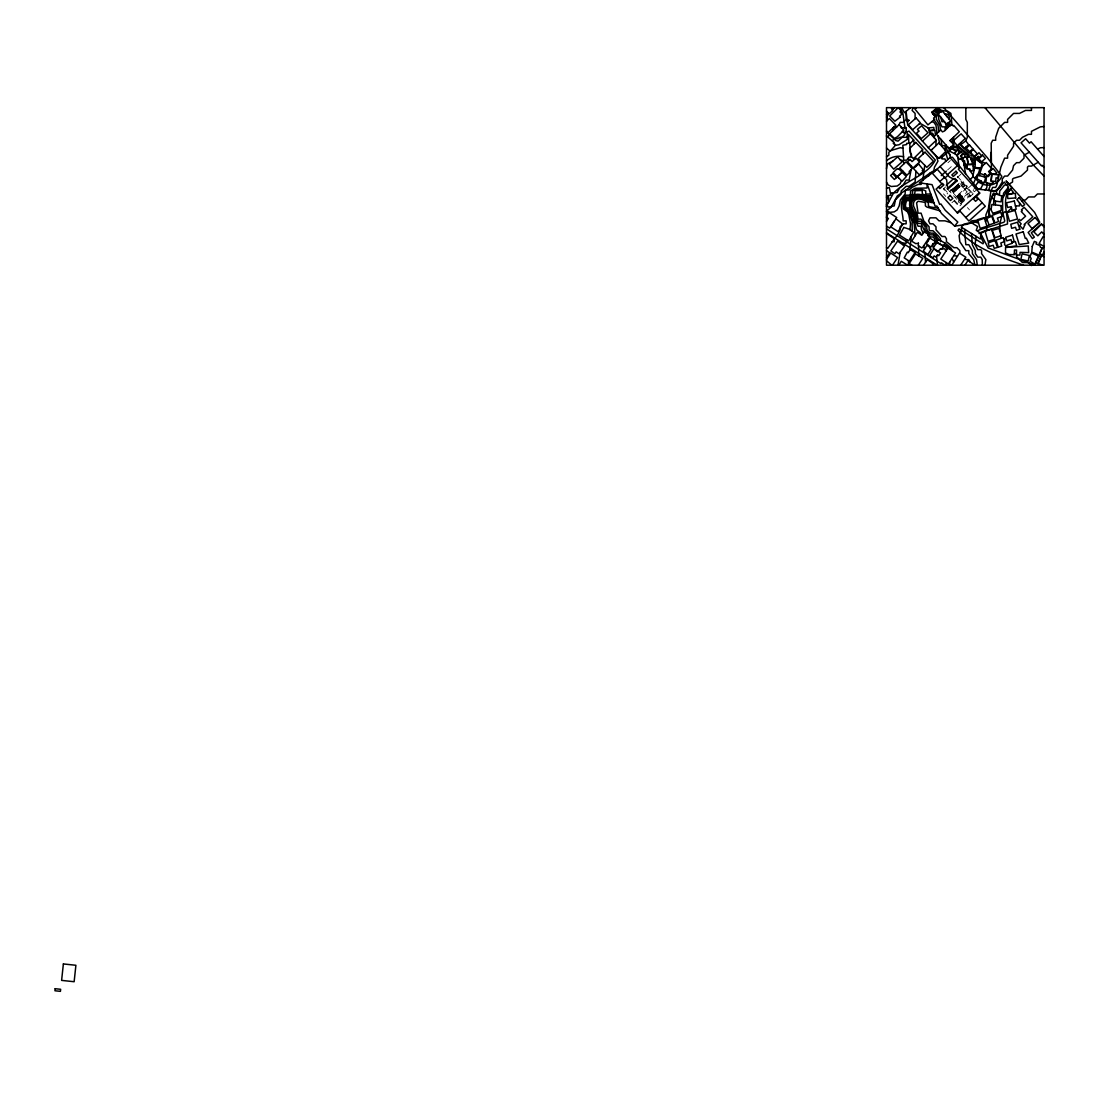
<?xml version="1.0" encoding="UTF-8"?>
<svg xmlns="http://www.w3.org/2000/svg" width="1099" height="1099" viewBox="0 0 1099 1099"><rect width="100%" height="100%" fill="white"/><g stroke="black" fill="none" stroke-linecap="round" stroke-linejoin="round"><path stroke-width="0.75" stroke-dasharray="5 3.75" d="M947.929 162.748L950.415 160.523M947.558 169.988L953.836 164.342M945.648 186.885L943.299 188.987L947.819 194.015M960.828 174.301L957.311 177.461L958.355 178.642L958.946 178.107M949.852 191.569L959.235 183.148M961.584 181.047L960.993 181.569L962.051 182.736M960.292 184.316L963.219 181.692L967.436 186.377L955.127 197.435M953.135 192.861L960.169 186.542L958.067 184.206M956.473 196.57L959.4 193.946M956.652 196.776L959.578 194.138M956.817 196.968L969.071 185.951M956.995 197.161L959.922 194.523M957.174 197.353L960.1 194.729M957.353 197.545L960.279 194.921M951.926 202.724L953.987 200.883M957.531 197.751L960.457 195.114M968.054 188.245L972.148 184.55M957.696 197.944L960.636 195.306M957.875 198.136L960.801 195.498M958.053 198.328L960.979 195.704M958.232 198.534L961.158 195.897M958.397 198.727L961.337 196.089M958.575 198.919L961.501 196.281M958.754 199.111L961.68 196.487M958.932 199.304L967.134 191.94M959.097 199.51L962.037 196.872M959.276 199.702L962.216 197.064M958.287 200.952L962.381 197.257M959.633 200.087L962.559 197.463M959.812 200.279L962.738 197.655M968.192 193.108L958.218 202.065L959.798 203.823L969.771 194.866M960.155 200.677L963.081 198.04M960.334 200.87L963.26 198.232M960.512 201.062L975.156 187.902M960.677 201.268L963.617 198.631M960.856 201.46L963.796 198.823M960.911 203.878L970.293 195.457M976.736 189.66L974.387 191.762L972.285 189.426M969.648 197.092L975.994 191.391M957.366 176.348L973.164 193.932M966.255 187.434L972.574 194.454M963.617 188.025L970.815 196.034M957.806 184.44L959.908 186.775M957.545 184.673L959.647 187.009M957.284 184.907L959.386 187.242M957.023 185.14L959.125 187.476M956.762 185.374L958.864 187.709M956.501 185.607L958.603 187.943M956.24 185.841L958.342 188.176M955.979 186.074L958.081 188.424M955.718 186.308L957.82 188.657M955.457 186.542L957.559 188.891M955.196 186.775L957.298 189.124M954.935 187.009L957.037 189.358M954.674 187.242L956.789 189.591M954.413 187.476L956.528 189.825M954.152 187.709L956.267 190.058M953.891 187.943L956.006 190.292M959.221 193.74L963.96 199.015L961.034 201.653L950.237 189.646M953.63 188.176L955.745 190.525M953.369 188.41L955.484 190.759M953.108 188.643L955.223 190.992M952.86 188.877L954.962 191.226M952.599 189.11L954.701 191.46M952.338 189.344L954.44 191.693M952.077 189.578L954.179 191.927M951.816 189.811L953.918 192.16M967.408 207.574L969.524 209.923M951.555 190.045L953.657 192.394M951.294 190.292L953.396 192.627M947.75 189.234L961.446 204.469L959.097 206.571L953.451 200.293M943.89 188.465L950.209 195.498M954.413 200.183L959.688 206.049M943.478 193.905L945.758 196.433"/><path stroke-width="1.5" d="M987.424 183.025L986.71 188.011L985.116 189.935M911.167 169.48L909.148 180.057L906.153 180.057L903.172 185.017L899.586 188.011L897.21 192.476L890.465 193.039M911.263 167.254L911.277 165.976M908.488 260.642L908.392 265.202M924.754 165.303L922.775 180.703M958.946 165.4L957.724 156.937M964.702 232.768L965.829 244.692L968.81 244.692L972.395 250.654L972.395 253.635L976.516 259.611L977.299 265.202M964.702 232.754L965.018 229.471M995.529 201.131L995.309 204.909M901.468 180.799L900.191 183.835L897.21 186.019L891.248 186.514L888.253 185.017L886.495 182.187M915.962 171.238L915.11 182.036L909.148 186.308L906.153 186.308L901.194 190.992L901.194 193.974L895.41 199.936L894.229 205.911L888.253 207.093L886.508 204.277M909.807 250.215L911.277 236.354M1001.807 196.02L1001.024 201.859L993.977 200.925L994.938 193.754L999.472 194.358L999.76 190.992L1004.61 185.017L1007.591 185.017L1012.55 182.036L1012.55 179.055L1013.566 178.299L1021.026 176.074L1027.469 170.111L1027.469 167.117L1028.485 166.114L1031.466 166.114L1038.239 162.24M982.382 265.202L982.231 259.611L980.748 257.125L977.767 257.125L975.376 253.635L975.376 250.654L972.34 244.692L971.516 233.496M984.361 176.912L984.786 174.013M1031.466 107.647L1031.466 110.436L1025.491 110.436L1019.529 113.417L1013.566 113.417L1007.591 119.393L1007.591 122.374L1004.61 122.374L998.648 128.336L995.667 137.293L995.667 140.274L992.672 140.274L991.188 143.255L991.49 169.905M990.913 183.698L988.454 190.498L995.062 191.377L998.235 189.399L1004.239 182.049L1008.566 187.16L1003.566 193.245L1002.618 200.252L1002.7 212.423L1004.788 220.954L1003.95 222.232L979.539 229.856L977.602 230.749L977.945 231.436M927.199 184.083L927.048 188.011L915.11 188.259L910.535 190.992L910.535 193.974L909.148 195.196L906.153 195.196C897.732 201.502 902.98 212.313 903.172 220.83L906.153 220.83L906.153 223.811L903.172 223.811L900.191 226.792L900.191 229.773L897.21 235.736L894.284 238.662M981.105 180.854L980.899 181.953L984.347 182.558L985.652 177.227L977.876 175.263L976.929 178.684L981.05 181.129M912.225 231.243L912.129 221.572L909.148 211.873L904.45 208.892L904.518 199.936L906.153 198.067L909.148 198.067L914.684 193.974L915.11 190.745L921.072 190.498L922.267 190.992L922.267 193.974L927.048 195.663L931.403 195.801M905.274 131.413L904.559 134.916L898.075 141.139L895.712 140.535L886.495 131.77M983.962 182.489L980.748 188.616L977.629 188.808M979.278 175.62L979.91 173.395M984.951 265.202L985.858 259.611L981.599 253.635L981.599 250.654L980.748 249.665L977.767 249.665L975.115 244.692L976.049 236.326M887.072 116.398L887.154 120.574M887.415 115.285L888.226 113.128M913.063 107.647L912.129 110.436L915.11 113.417L915.11 118.816M902.279 172.351L902.801 171.059M886.495 168.738L887.14 164.136L892.731 161.155M902.622 244.569L903.172 243.195L906.153 243.195L906.593 239.609M886.495 211.173L891.248 207.134L897.251 195.952L932.556 171.348L933.243 172.255M887.896 137.004L889.943 134.037M898.996 124.764L900.191 122.374L903.172 122.374L906.153 119.393L906.153 111.59M928.545 176.046L930.029 173.093L932.213 173.093M933.546 172.007L934.507 167.117L937.969 161.155L936.211 156.044M965.54 173.656L963.452 160.811M981.05 182.036L977.767 182.64L975.376 185.978M993.73 221.71L994.155 220.872M888.253 136.276L887.745 137.306L886.495 136.111M977.176 175.167L973.453 183.56M892.47 110.367L893.995 107.839M938.464 239.445L936.801 242.165L943.629 246.025L944.948 243.071L938.464 239.445L936.197 235.736L933.01 233.112C929.466 234.197 925.811 230.268 926.869 226.792L921.072 219.113L918.091 219.113L917.404 214.855L913.475 205.911L913.475 202.917C915.343 195.814 924.506 200.045 928.394 202.917L928.394 205.911L930.029 206.9L938.203 208.206M987.149 219.718L985.46 221.462M886.495 257.77L889.613 252.743L886.495 250.709M898.817 265.202L901.276 261.274L907.609 265.202M1044.05 253.265L1042.882 255.078L1039.475 253.649L1042.319 247.838L1044.05 247.357M960.718 265.202L965.842 257.248L959.427 253.113L951.803 265.202M975.376 265.202L976.475 265.202M918.338 265.202L922.803 258.389L915.508 253.91L909.189 263.54L911.882 265.202M886.495 259.501L890.726 253.058L897.581 257.592L892.484 265.202M964.895 265.202L967.944 260.587L974.895 265.161M886.756 210.527L888.734 212.231L886.495 217.121M894.407 220.926L889.641 228.152L886.495 226.051M886.495 221.407L888.404 218.509L886.495 217.231M923.503 265.202L927.405 259.694L933.394 263.939L932.501 265.202M921.937 183.217L921.072 184.412L918.091 184.412L912.129 187.338L909.148 189.99L906.153 189.99L905.164 190.992L905.164 193.974L900.369 199.936L899.202 205.911L897.21 209.895L894.229 211.873L889.036 212.423M1044.05 252.152L1043.13 253.347L1044.05 254.048M927.199 184.041L935.125 206.214L936.87 206.062L941.527 213.494L954.688 226.147L957.82 222.067L945.222 210.252L940.881 203.947L939.631 204.345L932.062 184.646L919.355 182.819L937.117 169.136L946.582 179.687L947.75 189.234L957.133 180.799L955.017 178.464M970.197 222.657L971.791 220.83L977.67 220.212M886.495 135.96L894.05 142.362L893.24 143.296L895.465 145.233L890.217 151.264L886.495 148.022M886.495 117.044L887.772 115.656L886.495 114.365M894.064 127.003L892.731 128.336L892.731 130.74M973.013 176.554L970.307 179.618M988.921 224.581L986.71 226.792L986.71 229.773L980.748 233.51L979.003 233.51M1001.642 214.841L1004.61 211.873L1007.591 211.873L1011.533 207.931M1021.644 200.801L1025.491 199.936L1028.485 196.955L1034.447 196.955L1037.429 193.974L1044.05 193.974M961.103 151.689L956.844 155.824L959.757 159.479L961.941 157.624L960.526 155.989L963.012 153.887L956.872 147.967L951.198 146.785M886.495 206.035L893.432 193.232C905.109 180.538 927.597 175.538 935.29 160.083L908.997 131.111L907.142 131.839L907.293 139.381L898.982 144.78L895.712 145.233L893.569 142.911M922.446 141.139L930.537 133.693L936.362 140.191L928.38 147.692L907.692 124.901L906.098 111.397M950.058 140.507L959.331 131.756L953.726 125.396L953.163 125.932L952.064 124.75L949.907 125.52L944.577 130.96L942.461 131.894L940.799 129.97L936.279 133.996L949.124 148.599L953.698 144.601L950.058 140.507L950.553 141.07M886.495 121.192L889.366 118.5L895.891 125.231L888.006 132.567L886.495 130.946M984.69 218.948L985.899 217.836L985.899 214.855L988.344 208.892L990.941 190.992L992.672 187.393L995.667 187.393L996.848 185.017L1000.873 167.117L1004.61 158.174L1007.591 158.174L1007.591 155.193L1013.566 146.236L1013.566 143.255L1016.548 140.274L1019.529 140.274L1022.51 137.293L1028.485 134.312L1031.466 134.312L1031.466 131.317L1040.41 126.852L1044.05 126.522M965.815 140.864L960.622 144.793L964.4 148.475L968.576 144.573L965.815 140.864L967.326 137.293L967.326 122.374L965.829 119.393L965.829 107.647M1000.255 186.926L995.09 190.938L977.959 189.207L952.462 157.267L950.347 157.239L932.419 173.354L941.898 183.89M941.28 175.62L946.308 171.114M939.796 181.555L944.481 177.337M947.407 174.7L957.38 165.757M945.016 177.928L947.942 175.291M946.294 185.25L953.328 178.931M947.228 188.643L956.597 180.222M974.634 187.311L975.692 186.377M976.214 189.069L977.162 188.217M957.16 212.657L979.429 192.655M959.976 211.077L957.627 213.192L936.046 189.165L942.489 183.368L943.876 184.907L939.769 188.588L938.381 187.05M965.76 217.52L982.176 202.779M886.495 160.839C890.987 156.704 897.993 155.316 903.639 156.8M894.215 107.647L893.13 108.567L892.388 107.647M890.108 151.167L888.871 152.212L888.871 155.193L886.495 156.855M890.822 150.577L900.191 147.733L902.883 148.173M916.552 107.647L914.904 109.021L927.927 124.888L934.548 119.393L933.532 118.142L935.235 116.741L931.664 112.386L937.378 107.647M1037.58 149.148L1040.41 147.733L1044.05 147.623M971.956 223.056L974.772 222.067L978.481 222.905M888.514 212.56L886.495 211.764M886.495 188.204L889.297 187.599L890.904 195.086L886.495 196.034M886.495 204.29L888.638 201.859L887.965 198.452L888.734 198.301L888.487 196.996L886.495 197.38M886.495 206.557L886.495 205.774M901.098 127.8L906.277 127.539L906.277 132.004L904.656 133.625L902.293 131.289M954.688 226.147L967.257 224.237L990.35 216.132L988.839 211.901L989.993 202.972L993.345 193.039L1003.511 196.625L1008.539 188.52L1008.003 187.847M932.103 112.016L938.738 116.398L938.738 119.393L941.967 126.852L944.948 126.852L945.236 129.764M932.859 113.843L936.444 116.398L936.444 119.393L939.851 125.355L940.552 130.177M931.938 121.563L933.903 122.374L935.991 125.355L936.994 133.364M944.508 121.714L941.967 121.714L940.662 117.016M919.286 123.857L921.072 123.857L928.106 127.91M894.243 126.852L896.811 126.852M931.196 134.312L932.817 134.312M908.543 137.293L900.191 137.293L897.21 138.776L894.229 138.776L892.251 140.796M953.891 141.84L951.5 139.147M1029.351 152.212L1024.007 155.193L1024.007 158.174L1019.529 162.652L1016.548 162.652L1013.566 165.633L1012.55 170.111L1007.591 176.074L1004.61 176.074L1002.233 179.055L1002.233 182.036L996.559 190.992L996.559 193.974M971.021 152.995L968.81 152.995L961.213 145.37M955.388 153.997L950.91 151.868L947.489 146.73M907.568 158.778L909.766 159.767M981.572 165.935L982.479 165.935M930.812 194.138L925.756 193.974L925.756 190.992C921.8 188.794 916.346 188.259 912.555 190.992L912.555 193.974L909.148 196.955L906.153 196.955L903.557 199.936L902.883 202.917L903.392 208.892L907.486 211.873L908.846 214.855L910.521 223.811L909.958 229.718M994.732 195.251L992.672 195.251L991.834 196.955L993.908 199.936L993.551 204.689M931.952 197.353C926.031 197.875 921.196 192.806 915.11 194.66L909.148 199.166L906.153 199.166L904.628 205.911L905.521 208.892L909.148 210.005L911.84 214.855L911.84 217.836L914.162 223.811L915.151 235.736M932.419 198.644C926.292 199.166 921.429 193.465 915.11 195.512L909.148 200.691L906.153 200.691L905.439 205.911L906.153 207.972L909.148 207.972L912.981 214.855L916.497 229.773L920.536 232.754L921.044 234.623M932.886 199.936C926.526 200.554 921.704 194.042 915.11 196.364C906.634 199.798 909.189 209.36 914.038 214.855L914.038 217.836L918.091 226.202L921.072 226.202L921.443 229.773L923.394 233.002M1015.435 205.911L1019.529 205.911L1019.529 202.917M991.161 208.892L989.691 208.892L988.317 217.629M951.212 222.795L944.948 220.83L938.972 220.83L935.991 217.836L930.029 217.836L928.531 220.83L930.029 223.811L933.01 223.811L935.991 226.792L935.991 229.773L941.967 236.491L944.948 236.491L946.431 238.73L946.431 241.711L953.891 247.673L956.872 247.673L959.867 250.654L959.867 253.402M1003.552 238.73L1004.61 238.73L1004.61 244.692L1007.371 247.454M892.045 241.711L894.229 241.711L894.229 239.074M932.515 244.692L933.559 247.385M944.151 244.843L947.929 246.849L949.55 249.061M943.409 246.423L944.948 246.423L947.475 248.814M941.967 248.869L944.948 248.869L945.841 251.328M1014.363 253.635L1016.465 253.635M933.353 201.241C926.773 201.969 921.91 194.674 915.11 197.325C907.211 200.746 911.222 209.882 915.11 214.855L915.11 217.836L918.091 223.385L921.072 223.385L925.166 232.26M939.851 210.816L927.048 207.148L925.385 205.911L925.385 202.917L924.067 202.23L918.091 201.227L916.607 202.917L918.091 213.151L921.072 213.151L923.764 220.83L929.108 226.792L929.108 229.773L930.029 230.763L933.01 230.763L938.189 235.736L940.469 238.73L940.469 241.711M900.287 159.905L903.172 160.729L904.175 163.586M933.862 202.669C927.116 203.233 922.171 195.581 915.11 198.576C908.227 202.271 913.035 210.239 916.25 214.855L916.25 217.836L918.091 221.242L921.072 221.242L925.111 226.792L925.111 229.773L930.029 234.856L933.01 234.856L935.991 237.659L936.966 241.89M1035.244 265.202L988.166 248.003L980.445 233.139L980.885 232.329L1007.508 223.99C1007.646 212.698 1000.749 196.501 1011.904 187.544L1006.093 180.95L1034.64 212.45L1039.736 222.218L1028.142 232.493L1032.414 238.538L1034.365 237.178L1031.315 232.837L1041.44 223.866L1044.05 226.312M1044.05 256.658L1041.44 255.627L1038.349 263.526L1042.649 265.202M1023.567 265.202C999.843 256.905 975.967 248.676 958.012 230.282L959.029 228.812L982.973 243.799L983.564 242.659L980.432 236.34M944.536 113.595L947.929 114.42L949.206 116.398L949.206 119.255M941.184 111.81L936.293 108.554M957.133 180.799L949.522 177.049L940.043 166.499M939.755 112.386L935.4 109.282M938.903 113.032L934.48 110.051M1044.05 246.464L1039.063 243.511L1043.198 236.505L1044.05 236.999M896.248 219.003L902.787 224.169L898.185 231.683L890.932 227.012L896.674 217.52L888.734 212.231M951.281 141.881L953.561 143.255L953.561 144.45M891.784 265.202L886.495 260.724M945.03 265.202L941.5 262.853L940.923 263.623L886.495 228.853M886.495 232.809L937.2 265.202M946.418 115.876L947.228 116.865M886.495 247.399L887.813 248.292L894.421 238.758L886.495 233.386M913.544 140.219L914.368 143.763M962.848 153.695L964.936 155.193L964.936 157.322M944.948 243.016L950.717 247.673L952.806 251.176M933.601 110.779L938.367 114.227M973.247 166.347L974.167 167.117L974.167 169.974M937.584 107.647L941.582 110.436L947.929 111.329L950.91 113.417L951.954 124.833M927.844 235.035L930.029 236.986L933.01 236.986L934.754 238.73L934.754 241.066M957.243 150.206L953.891 149.89L950.072 147.774M959.207 151.964L959.949 152.816M934.068 119.805L937.983 125.355L938.862 131.688M974.689 164.589L971.255 159.836M960.65 142.733L961.213 144.12M1044.05 226.696L1041.44 224.182L1033.871 231.903L1037.813 235.818L1041.715 231.875L1044.05 234.527M984.938 163.641L983.729 162.432L980.748 162.432L976.915 157.926M968.823 156.882L959.867 148.475L956.872 146.401L953.561 146.236L953.561 144.738M1031.466 265.573L1028.485 262.592L1022.51 262.592L1016.548 256.63L1016.548 254.995M957.435 256.191L953.877 255.586M1044.05 176.087L1033.239 164.932L984.951 107.647M927.707 147.17L938.271 158.215L941.513 157.665L952.723 147.843L955.855 151.758M950.003 157.555L959.482 168.092L958.314 169.15L979.896 193.177L976.379 196.336L985.336 206.296L968.92 221.036L959.441 210.5M1044.05 167.474L1042.113 165.29L1041.467 165.88L1021.04 142.829L1025.642 138.749L1029.502 143.145L1031.068 141.757L1044.05 156.511M943.794 107.647L987.259 157.583L1001.835 176.307C996.917 187.421 981.256 188.176 975.308 177.887M975.156 159.863L973.851 158.174L973.851 155.852M974.868 162.075L971.983 158.174L971.983 155.193L968.81 154.986L958.795 146.236L958.795 144.422M891.234 107.647L892.525 110.848L888.885 113.939L886.495 111.013M966.241 146.758L966.873 147.554M914.286 157.899L914.863 159.053M964.991 258.567L965.829 259.611L968.81 259.611L970.348 262.166M945.937 144.972L946.665 149.217L950.25 155.193L950.25 157.336M947.915 152.184L950.25 155.193M965.046 164.039L960.869 158.531M965.32 164.397L966.955 166.526M961.625 155.055L961.721 157.391M968.796 169.081L973.082 175.057M934.603 138.172L933.436 135.562M962.532 159.451L961.721 157.803M935.029 242.178L935.963 243.786M910.604 107.647L904.436 112.661L901.606 107.647M900.04 107.647L903.007 113.966L905.054 128.597M911.648 155.206L910.535 153.091L909.656 143.268L906.648 143.337L906.675 144.519L902.815 145.274L903.721 160.234L906.826 160.152L908.832 157.116L911.703 156.965M952.105 258.306L953.685 262.029M936.595 256.314L937.488 265.202M1000.269 235.997L1001.395 238.263M929.974 134.202L928.531 128.583M938.024 135.974L939.755 143.887M947.764 159.561L945.538 151.703M922.377 149.931L923.311 153.805M950.305 125.877L949.563 121.879M941.032 139.394L941.967 145.631L944.948 145.631L945.291 150.302M949.096 126.261L948.3 122.772M945.332 122.717L946.734 128.404M947.063 123.651L947.956 127.292M924.465 249.267L923.723 245.723M949.687 262.015L949.797 265.202M999.925 231.491L999.829 223.811L1001.629 216.572M953.465 137.293L953.891 140.26M979.978 172.928L979.621 167.927M946.047 262.51L946.06 265.202M945.772 161.361L944.948 158.929L941.967 158.929L941.582 155.563M994.169 213.014L994.169 214.552M977.767 167.749L977.767 168.463M975.005 265.202L973.659 259.611L968.81 253.635L968.81 250.654L965.829 250.654L959.867 241.711L959.111 235.736L961.652 229.773L961.652 227.383M961.35 264.213L961.35 265.202M935.991 140.493L935.991 145.466M928.229 239.06L928.229 240.722M925.55 262.318L924.809 252.399M918.599 245.833L918.695 255.875M915.714 165.551L915.714 166.526M900.191 252.289L897.965 265.202M991.188 161.155A18.683 18.683 0 0 1 991.188 152.212M973.288 164.562L973.164 170.881L970.046 170.702L970.005 169.067L966.996 169.081L966.928 164.809L973.288 164.562M1005.585 247.412L1005.475 252.784L1009.088 254.542L1014.336 254.707L1014.473 250.009L1016.575 250.064L1016.424 254.995L1019.954 255.092L1020.037 252.358L1028.65 252.619L1028.252 245.956L1005.585 247.412M900.012 117.236L894.888 121.233L889.682 115.972L898.213 107.647L901.125 110.697L899.971 111.974L901.949 114.131L899.531 116.219L900.012 117.236M1001.134 205.65L1001.175 210.404L992.905 213.481L991.023 209.758L991.875 204.483L1001.134 205.65M1032.249 246.451L1031.769 252.097L1039.242 255.174L1042.182 248.031L1040.478 247.33L1039.709 245.475L1036.027 243.964L1036.687 242.357L1034.351 241.382L1032.249 246.451M986.449 176.499L985.899 182.736L991.518 183.808L993.359 182.448L991.064 181.088L991.738 174.329L990.831 173.257L988.358 176.541L986.449 176.499M991.847 174.178L991.174 181.005L995.68 181.445L996.037 177.818L997.974 178.011L998.29 174.823L991.847 174.178M55.17 988.702L54.95 990.762L60.431 991.353L60.651 989.292L55.17 988.702M63.371 963.933L61.613 980.39L74.141 981.723L75.9 965.279L63.371 963.933M975.28 158.888L975.115 167.474L981.105 168.078L982.08 163.696L975.28 158.888M974.593 168.01L972.807 176.362L974.992 178.34L978.467 173.271L979.965 168.765L974.593 168.01M1029.365 255.504L1028.169 260.971L1020.875 259.364L1022.084 253.883L1029.365 255.504M1024.749 224.979L1023.032 229.21L1019.762 225.611L1021.177 223.811L1017.99 220.638L1019.364 219.36L1020.614 220.665L1025.601 216.187L1021.259 211.571L1022.304 210.747L1021.411 209.827L1024.172 207.34L1032.799 216.791L1024.172 224.457L1024.749 224.979M982.533 165.77L979.827 173.354L983.893 174.796L985.116 173.711L987.204 176.06L990.185 173.408L988.551 171.568L991.738 168.738L986.215 162.515L982.533 165.77M1031.521 253.017L1030.024 256.41L1031.205 258.691L1030.093 261.246L1034.901 264.09L1038.431 256.04L1031.521 253.017M1039.05 255.655L1035.862 262.826L1037.662 263.623L1040.849 256.452L1039.05 255.655M981.517 236.422L980.294 238.95L961.309 227.163L963.686 224.251L971.008 222.465L977.602 226.573L976.255 230.295L980.404 233.098L981.517 236.422M900.96 126.66L903.79 130.286L897.32 136.826L894.449 138.392L889.613 133.721L899.092 124.682L900.96 126.66M918.448 243.195L918.16 245.544L921.731 247.921L922.638 247.33L929.617 236.999L927.693 235.296L928.298 234.238L924.135 231.889L921.937 235.186L917.363 232.274L912.156 240.42L912.349 241.588L915.838 243.676L918.448 243.195M940.565 248.69L937.694 251.905L933.133 248.031L936.801 242.536L943.546 246.19L941.568 249.281L940.565 248.69M903.831 227.424L899.518 235.131L908.639 240.915L913.667 232.219L909.134 229.155L903.831 227.424M933.23 243.483L931.54 246.382L930.18 246.602L926.333 243.648L929.905 238.14L935.455 241.492L933.944 243.896L933.23 243.483M937.516 254.858L936.087 257.125L934.191 255.93L933.01 257.784L929.575 255.614L933.944 248.69L940.538 252.852L938.766 255.655L937.516 254.858M929.548 130.932L931.526 133.474L932.529 133.226L933.985 136.18L935.441 135.438L934.906 130.369L929.548 130.932M930.537 247.66L929.988 248.525L931.169 249.294L927.899 254.405L923.146 251.314L926.979 245.352L930.537 247.66M915.027 252.564L909.423 261.246L904.202 257.88L907.334 252.111L908.214 252.674L910.274 249.487L915.027 252.564M947.984 248.031L940.785 259.076L948.382 264.021L955.567 252.976L947.984 248.031M897.581 241.107L890.863 250.915L894.916 253.704L896.166 251.863L899.092 253.883L904.546 245.901L897.581 241.107M959.29 151.841L956.831 155.454L954.578 153.187L957.325 150.137L959.29 151.841M963.315 157.679L962.642 160.962L964.482 160.619L965.101 164.41L968.192 164.108L966.639 156.937L963.315 157.679M1010.778 189.138L1007.124 193.726L1008.126 194.482L1011.506 194.166L1013.388 192.352L1010.778 189.138M899.161 178.368L902.004 181.28L906.304 176.582L898.762 168.683L898.089 169.356L897.32 168.573L893.075 172.598L897.265 176.76L902.128 172.186L897.292 176.87L899.161 178.368M909.876 172.158L906.977 175.263L899.669 167.9L906.016 161.828L912.307 168.326L909.189 171.485L909.876 172.158M978.316 156.429L976.324 158.544L974.717 156.745L978.962 152.734L981.723 155.907L979.923 157.748L978.316 156.429M932.268 149.244L931.059 150.522L937.694 157.638L939.494 157.597L946.047 151.209L938.848 142.925L932.268 149.244M909.01 120.354L907.431 121.962L907.073 119.461L909.01 120.354M915.769 142.362L909.587 148.585L911.236 156.498L913.448 158.723L922.762 149.56L915.769 142.362M996.711 172.873L995.378 174.164L991.82 173.93L989.677 171.458L993.139 168.49L996.711 172.873M973.316 149.423L970.321 152.28L974.387 156.401L977.313 153.833L973.316 149.423M918.833 131.097L916.47 133.322L921.319 138.611L927.968 132.814L921.58 125.808L917.486 129.339L918.833 131.097M913.681 140.095L909.876 143.639L908.846 142.54L908.378 134.339L913.681 140.095M910.082 159.465L907.499 161.883L913.077 167.927L919.506 162.116L915.975 158.064L912.033 161.594L910.082 159.465M925.028 152.198L918.201 158.572L926.759 167.364L933.436 161.237L925.028 152.198M965.293 138.474L957.449 145.645L953.121 140.947L961.117 133.817L965.293 138.474M982.424 155.124L978.591 158.599L981.558 161.869L985.391 158.393L982.424 155.124M955.965 171.252L951.858 174.947L953.245 176.486L957.353 172.804L955.965 171.252M950.209 195.498L947.86 197.6L950.498 200.526L952.833 198.424L950.209 195.498M963.095 183.918L961.46 185.388L963.04 187.146L964.675 185.676L963.095 183.918M975.788 196.858L973.453 198.974L975.555 201.309L977.904 199.207L975.788 196.858M896.427 177.626L894.394 179.453L890.602 175.524L892.759 173.628L896.427 177.626M969.593 145.137L966.186 148.173L969.661 151.635L972.903 148.873L969.593 145.137M916.085 117.95L908.282 124.846L912.596 129.778L920.399 122.882L916.085 117.95M918.613 163.998L913.448 168.504L919.259 174.81L923.133 171.65L922.253 170.524L923.215 169.699L918.613 163.998M897.677 156.882L889.325 164.108L893.707 169.15L902.045 161.938L897.677 156.882M1035.079 217.492L1027.977 223.619L1032.153 228.688L1039.338 222.548L1035.079 217.492M1019.185 197.738L1016.877 199.592L1022.386 206.475L1024.694 204.62L1019.185 197.738M940.428 111.878L937.955 113.733L946.459 124.077L950.717 121.055L942.928 111.645L940.428 111.878M1004.404 241.533L1000.818 243.016L1001.711 246.052L998.263 247.193L996.065 240.159L1003.208 237.618L1004.404 241.533M1011.891 243.36L1006.849 245.269L1007.288 247.151L1016.712 245.833L1015.325 241.546L1011.684 242.343L1011.891 243.36M994.252 223.138L989.073 225.02L986.614 218.234L991.793 216.366L994.252 223.138M1000.694 212.189L992.136 215.28L994.87 222.877L998.634 221.531L997.397 218.097L1002.192 216.366L1000.694 212.189M1019.817 229.142L1016.493 230.323L1015.503 227.273L1011.657 228.358L1010.805 224.251L1017.523 222.232L1019.817 229.142M970.912 158.709L969.771 156.608L967.134 157.363L968.521 164.218L972.739 164.053L970.912 158.709M995.048 240.516L988.207 242.879L989.155 246.492L993.18 245.228L994.21 248.36L997.452 247.412L995.048 240.516M1012.467 235.076L1005.654 237.288L1006.766 240.873L1011.011 239.568L1011.726 241.959L1014.157 241.395L1012.467 235.076M1001.203 235.708L994.925 237.7L992.163 230.35L999.005 228.427L1001.203 235.708M1023.251 231.793L1015.984 234.018L1019.226 244.528L1028.733 243.085L1026.329 238.167L1025.298 238.483L1023.251 231.793M984.278 217.602L977.506 219.676L980.157 228.386L986.929 226.325L984.278 217.602M991.641 229.155L985.034 231.12L988.042 241.299L994.664 239.335L991.641 229.155M1015.064 210.376L1007.069 212.629L1009.486 221.242L1017.495 218.976L1015.064 210.376M1014.308 201.007L1006.533 202.793L1007.618 207.491L1011.245 206.667L1012.042 210.143L1016.19 209.181L1014.308 201.007M933.93 129.819L929.878 130.341L928.023 127.91L933.848 127.429L933.93 129.819M1015.682 197.93L1007.797 198.548L1007.44 193.974L1015.325 193.383L1015.682 197.93M966.584 168.326L963.947 165.138L966.461 165.042L966.584 168.326M1044.05 107.647L886.495 107.647L886.495 265.202L1044.05 265.202L1044.05 107.647"/></g></svg>
